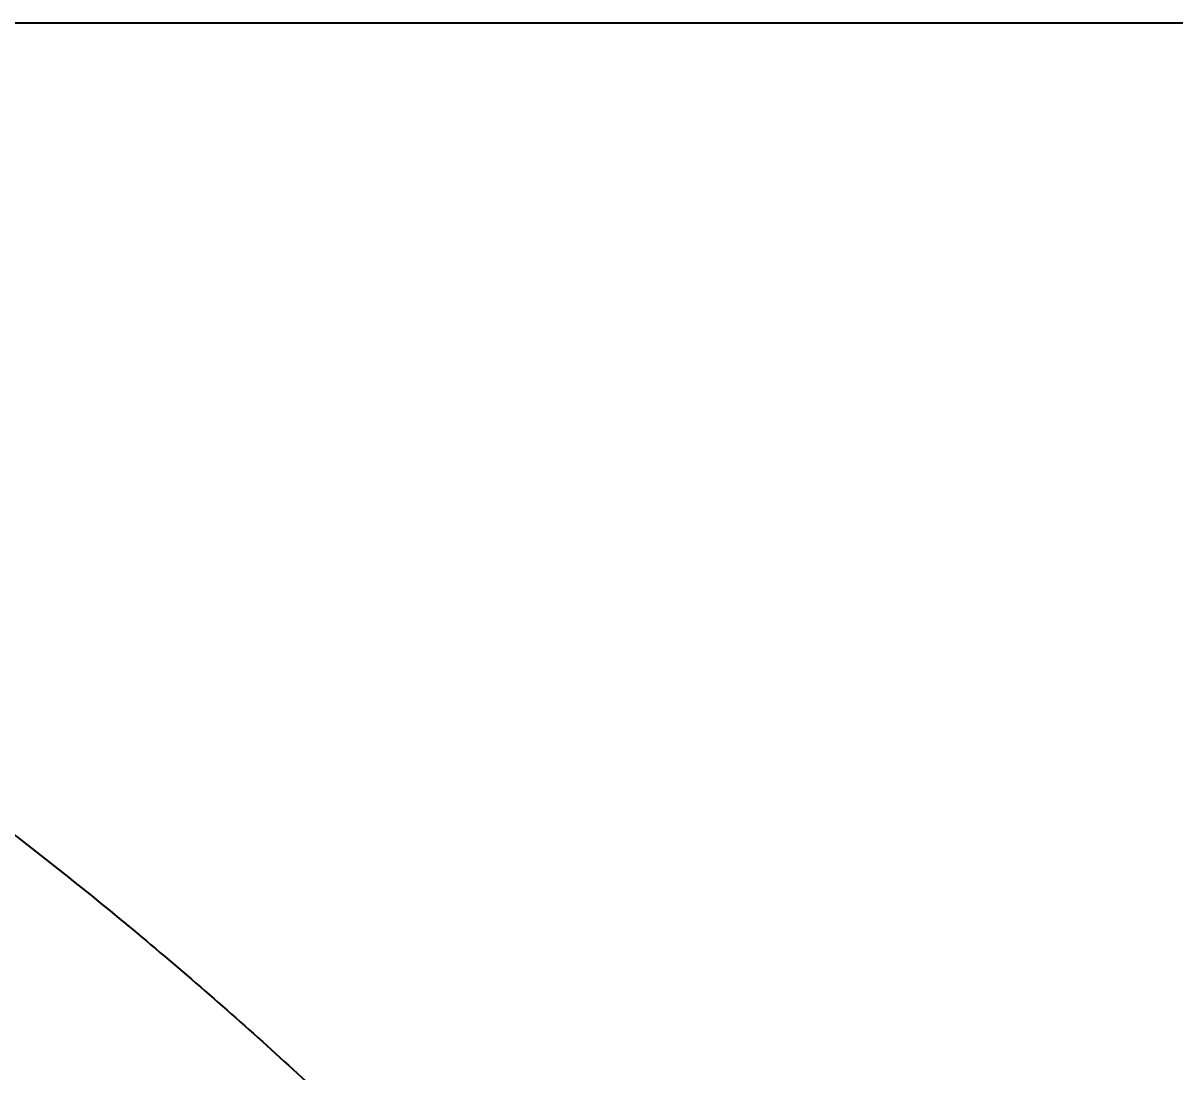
# Model space of a CAD drawing. Header units: millimetres. Extents: x 861 to 27901, y 673 to 17923.
# Drawn here: x 11424 to 11530.6, y 6815.2 to 6912.2 of the extents above; entities that cross this region are included whole.
import ezdxf

# ---------------------------------------------------------------- set-up
doc = ezdxf.new("R2010")
doc.units = ezdxf.units.MM
doc.header["$LTSCALE"] = 33.3
doc.layers.add('CAPA_1', color=7, linetype='Continuous')
doc.styles.add('SLDTEXTSTYLE0', font='TXT', dxfattribs={"width": 0.75})
doc.dimstyles.new('SLDDIMSTYLE0', dxfattribs={"dimtxt": 66.6, "dimasz": 66.6, "dimexe": 0, "dimexo": 0.0625, "dimgap": 16.65, "dimtad": 2, "dimdec": 0, "dimlfac": 1.261261, "dimrnd": 1e-09, "dimzin": 12, "dimdsep": 46, "dimtxsty": 'SLDTEXTSTYLE0', "dimsah": 1, "dimcen": 0.09, "dimadec": 0, "dimazin": 3, "dimtfac": 1, "dimtdec": 0, "dimtofl": 0, "dimtmove": 0, "dimatfit": 3, "dimfxl": 1, "dimfrac": 2, "dimtolj": 1, "dimtzin": 12, "dimarcsym": 0})

# ---------------------------------------------------------------- blocks, each defined once
blk = doc.blocks.new('_D_13')
at = {"layer": 'CAPA_1', "transparency": 16777216}
for p, q in [((9823.17, 6912.25), (14695.32, 6912.25)), ((14662.02, 6912.25), (14662.02, 5357.98)), ((14240.18, 5357.98), (14695.32, 5357.98))]:
    blk.add_line(p, q, dxfattribs=at)
for points in [[(14662.02, 6912.25), (14651.77, 6845.65), (14672.27, 6845.65)], [(14662.02, 5357.98), (14672.27, 5424.58), (14651.77, 5424.58)]]:
    blk.add_solid(points, dxfattribs=at)
at = {"layer": 'CAPA_1', "transparency": 16777216, "insert": (14576.17, 6036.69), "char_height": 66.6, "attachment_point": 1, "rotation": 90, "style": 'SLDTEXTSTYLE0'}
blk.add_mtext('1960', dxfattribs=at)

msp = doc.modelspace()

# ---------------------------------------------------------------- linework, layer by layer
at = {"color": 7, "linetype": 'Continuous', "lineweight": 25}
msp.add_open_spline([(11378.12, 6867.23), (11383.14, 6864.27), (11393.18, 6858.35), (11407.72, 6848.63), (11421.85, 6838.33), (11435.5, 6827.4), (11448.66, 6815.89), (11461.3, 6803.81), (11473.4, 6791.18), (11484.92, 6778.03), (11495.86, 6764.38), (11506.17, 6750.26), (11515.9, 6735.73), (11521.83, 6725.7), (11524.8, 6720.68)], degree=3, dxfattribs=at)

# ---------------------------------------------------------------- dimensions: what is measured, and where the dimension line sits
at = {"layer": 'CAPA_1'}
dim = msp.add_linear_dim(base=(14662.02, 5357.98), p1=(9780.88, 6912.25), p2=(14197.89, 5357.98), angle=90, dimstyle='SLDDIMSTYLE0', dxfattribs=at)
dim.commit()
dim.dimension.update_dxf_attribs({"geometry": '_D_13', "text_midpoint": (14662.02, 6135.11), "dimtype": 160})

doc.saveas('drawing.dxf')
